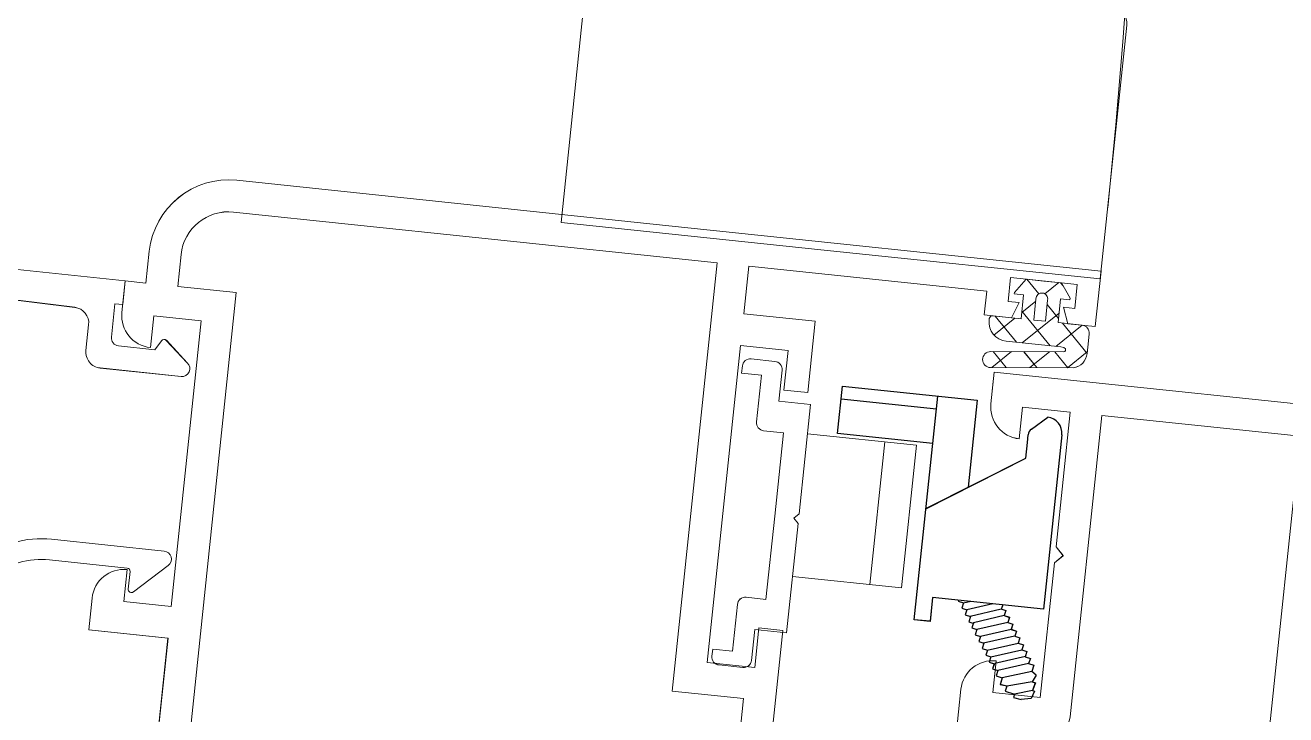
# Model space of a CAD drawing. Header units: millimetres. Extents: x 26282 to 30760, y 1404 to 4574.
# Drawn here: x 29717.7 to 29725.61, y 3453.95 to 3458.27 of the extents above; entities that cross this region are included whole.
import ezdxf

# ---------------------------------------------------------------- set-up
doc = ezdxf.new("R2010")
doc.units = ezdxf.units.MM
doc.header["$LTSCALE"] = 0.25
doc.layers.add('AB-DUV', color=4, linetype='Continuous', lineweight=50)
doc.layers.add('DOĞRAMA', color=30, linetype='Continuous', lineweight=20)
doc.layers.add('aksesuar_k', color=7, linetype='Continuous')

# ---------------------------------------------------------------- blocks, each defined once
blk = doc.blocks.new('CHD60E27', base_point=(-138.6, 7.85))
at = {"color": 1, "linetype": 'Continuous'}
for p, q in [((-80.6, 56.35), (-78.6, 56.35)), ((-115.729976, 50.516652), (-114.729976, 49.516652)), ((-115.729976, 50.516652), (-114.729976, 49.516652)), ((-78.6, 29.85), (-80.6, 29.85)), ((-137.2, 16.75), (-135.7, 16.75)), ((-135.7, 16.75), (-135.7, 15.25))]:
    blk.add_line(p, q, dxfattribs=at)
at = {"color": 40, "linetype": 'Continuous'}
for points in [[(-138.6, 7.85), (-138.6, 78.35), (-134.7, 78.35), (-134.7, 75.95, -0.414213), (-135.199999, 75.45), (-135.7, 75.45), (-135.7, 76.95), (-137.2, 76.95), (-137.2, 69.45), (-135.7, 69.45), (-135.7, 70.95), (-135.2, 70.95, -0.414213), (-134.699999, 70.45), (-134.7, 66.05), (-135.7, 66.05), (-135.7, 68.05), (-137.2, 68.05), (-137.2, 58.05), (-135.7, 58.05), (-135.7, 60.05), (-134.7, 60.05), (-134.7, 56.65), (-136.6, 56.65), (-136.6, 51.35), (-134.4, 51.35), (-132.2, 51.35), (-132.2, 52.95), (-130.2, 52.95), (-130.2, 51.95), (-128.790992, 51.95, 0.176327), (-128.630295, 52.008489), (-127.7, 52.789099), (-127, 52.789099, -0.43976), (-126.701142, 52.462953), (-126.911671, 50.056591, -0.176327), (-126.983943, 49.901604), (-127.323223, 49.562323, -0.577351), (-127.741481, 49.674394), (-127.772347, 49.789587, 0.267949), (-127.949124, 49.966363), (-129.9, 50.489099), (-130.1, 50.489099, 0.842899), (-130.2, 49.906257), (-130.2, 45.839099, 0.414213), (-129.949998, 45.589099), (-129.628806, 45.589099, 0.137838), (-129.498553, 45.625711), (-127.980252, 46.552487, -0.585341), (-127.6, 46.339099), (-127.6, 45.002615, -0.261351), (-128.07899, 44.149065), (-129.797634, 43.1), (-128.07899, 42.050935, -0.261351), (-127.6, 41.197385), (-127.6, 39.8609, -0.585341), (-127.980252, 39.647512), (-129.498554, 40.574288, 0.137838), (-129.628807, 40.6109), (-129.95, 40.6109, 0.414213), (-130.199999, 40.360899), (-130.2, 36.293743, 0.842899), (-130.1, 35.710901), (-129.9, 35.7109), (-127.949123, 36.233636, 0.267949), (-127.772347, 36.410413), (-127.741481, 36.525605, -0.577351), (-127.323223, 36.637676), (-126.983943, 36.298396, -0.176327), (-126.911671, 36.143409), (-126.701141, 33.737047, -0.43976), (-127, 33.4109), (-127.7, 33.4109), (-128.630295, 34.191511, 0.176327), (-128.790992, 34.25), (-130.2, 34.25), (-130.2, 33.25), (-132.2, 33.25), (-132.2, 34.85), (-136.6, 34.85), (-136.6, 29.55), (-134.7, 29.55), (-134.7, 26.15), (-135.7, 26.15), (-135.7, 28.15), (-137.2, 28.15), (-137.2, 18.15), (-135.7, 18.15), (-135.7, 20.15), (-134.7, 20.15), (-134.7, 15.75, -0.414213), (-135.199999, 15.25), (-135.7, 15.25), (-135.7, 16.75), (-137.2, 16.75), (-137.2, 9.25), (-135.7, 9.25), (-135.7, 10.75), (-135.2, 10.75, -0.414213), (-134.699999, 10.25), (-134.7, 7.85), (-138.6, 7.85)], [(-78.6, 56.35), (-78.6, 29.85), (-79.6, 29.85), (-80.6, 29.85, -0.414213), (-82.599999, 31.85), (-80.6, 31.85), (-80.6, 34.85), (-89.1, 34.85), (-89.6, 35.35), (-90.1, 34.85), (-98.6, 34.85), (-98.6, 31.85), (-96.6, 31.85, -0.414213), (-98.599999, 29.85), (-105.740408, 29.85, -0.356298), (-107.699999, 31.450001), (-105.7, 31.45), (-105.7, 34.85), (-109, 34.85), (-109.5, 35.35), (-110, 34.85), (-113.2, 34.85), (-113.2, 31.45), (-111.2, 31.45, -0.356298), (-113.159592, 29.85), (-115.2, 29.85), (-115.2, 34.25), (-116.609007, 34.25, 0.176327), (-116.769704, 34.191511), (-117.7, 33.4109), (-118.4, 33.4109, -0.43976), (-118.698859, 33.737047), (-118.488329, 36.143409, -0.176327), (-118.416057, 36.298397), (-118.076776, 36.637677, -0.577351), (-117.658519, 36.525604), (-117.627652, 36.410413, 0.267949), (-117.450876, 36.233636), (-115.5, 35.7109), (-115.3, 35.7109, 0.842899), (-115.2, 36.293744), (-115.2, 40.3609, 0.414213), (-115.45, 40.6109), (-115.771193, 40.6109, 0.137838), (-115.901446, 40.574288), (-117.419747, 39.647512, -0.585341), (-117.799999, 39.8609), (-117.8, 41.197384, -0.261351), (-117.32101, 42.050935), (-115.602366, 43.1), (-117.321009, 44.149064, -0.261351), (-117.8, 45.002615), (-117.8, 46.339099, -0.585341), (-117.419747, 46.552488), (-115.901445, 45.625712, 0.137838), (-115.771193, 45.5891), (-115.45, 45.589099, 0.414213), (-115.199999, 45.8391), (-115.2, 49.906257, 0.842899), (-115.3, 50.489099), (-115.5, 50.489099), (-117.450876, 49.966364, 0.267949), (-117.627653, 49.789587), (-117.658518, 49.674395, -0.577351), (-118.076776, 49.562322), (-118.416057, 49.901603, -0.176327), (-118.488329, 50.056591), (-118.698858, 52.462953, -0.43976), (-118.4, 52.789099), (-117.7, 52.789099), (-116.769704, 52.008489, 0.176327), (-116.609007, 51.95), (-115.2, 51.95), (-115.2, 56.35), (-113.159591, 56.35, -0.356297), (-111.199999, 54.75), (-113.2, 54.75), (-113.2, 51.35), (-110, 51.35), (-109.5, 50.85), (-109, 51.35), (-105.7, 51.35), (-105.7, 54.75), (-107.7, 54.75, -0.356297), (-105.740408, 56.35), (-98.6, 56.35, -0.414213), (-96.599999, 54.350001), (-98.6, 54.35), (-98.6, 51.35), (-90.1, 51.35), (-89.6, 50.85), (-89.1, 51.35), (-80.6, 51.35), (-80.6, 54.35), (-82.6, 54.35, -0.414213), (-80.6, 56.35), (-78.6, 56.35)], [(-80.6, 43.1), (-80.6, 49.35), (-99.6, 49.35, -0.414213), (-100.6, 50.35), (-100.6, 54.35), (-103.7, 54.35), (-103.7, 50.35, -0.414213), (-104.699999, 49.350001), (-113.2, 49.35), (-113.2, 36.85), (-104.7, 36.85, -0.414213), (-103.699999, 35.850001), (-103.7, 31.85), (-100.6, 31.85), (-100.6, 35.85, -0.414213), (-99.6, 36.85), (-80.6, 36.85), (-80.6, 43.1)]]:
    blk.add_lwpolyline(points, format="xyb", close=True, dxfattribs=at)
at = {"color": 4, "linetype": 'Continuous'}
for points in [[(-130.210348, 45.762166), (-128.497348, 46.762166), (-122.710348, 46.762166), (-116.923348, 46.762166), (-115.210348, 45.762166), (-115.210348, 50.362166), (-116.910348, 49.362166), (-122.710348, 49.362166), (-128.510348, 49.362166), (-130.210348, 50.362166), (-130.210348, 45.762166)], [(-128.497348, 39.437833), (-130.210348, 40.437833), (-130.210348, 35.837833), (-128.510348, 36.837833), (-122.710348, 36.837833), (-116.910348, 36.837833), (-115.210348, 35.837833), (-115.210348, 40.437833), (-116.923348, 39.437833), (-122.710348, 39.437833), (-128.497348, 39.437833)]]:
    blk.add_lwpolyline(points, close=True, dxfattribs=at)
at = {"color": 40, "linetype": 'Continuous'}
blk.add_lwpolyline([(-134.4, 49.35), (-136.6, 49.35), (-136.6, 36.85), (-132.2, 36.85), (-132.2, 49.35), (-134.4, 49.35)], close=True, dxfattribs=at)
blk = doc.blocks.new('CHD60E28', base_point=(0, -82.8))
at = {"color": 1, "linetype": 'Continuous'}
blk.add_line((58, -22), (60, -22), dxfattribs=at)
at = {"color": 40, "linetype": 'Continuous'}
blk.add_lwpolyline([(27.74, -27), (38, -27), (38, -22), (40, -22, -0.414213), (42, -23.999999), (40, -24), (40, -27), (58, -27), (58, -24), (56, -24, -0.414213), (58, -21.999999), (60, -22), (60, -23.30168), (62, -23.30168, -0.414213), (67, -28.30168), (67, -28.30168), (67, -55.55084), (67, -82.8), (63.5, -82.8), (63.5, -81.073884), (64.5, -80.7), (64.5, -81.4), (66, -81.4), (66, -77.2), (64.5, -77.2), (64.5, -77.9), (63.5, -77.526115), (63.5, -75.8), (65, -75.8), (65, -60.8), (62, -60.8), (62, -65.3), (57.5, -65.3), (57.5, -63.8), (60, -63.8), (60, -60.8), (40, -60.8), (40, -63.8), (42.5, -63.8), (42.5, -65.3), (31.308076, -65.3)], format="xyb", dxfattribs=at)
blk.add_lwpolyline([(65, -43.55084), (65, -28.301681, 0.414213), (62, -25.301681), (60, -25.30168), (60, -29), (25.4, -29), (25.4, -58.8), (29.864701, -58.8), (32.462777, -63.3), (38, -63.3), (38, -58.8), (65, -58.8), (65, -43.55084)], format="xyb", close=True, dxfattribs=at)
blk = doc.blocks.new('CHD40D06', base_point=(-3.244644, -4.348007))
at = {"color": 1, "linetype": 'Continuous'}
for p, q in [((-1.5, 0.137274), (0, 1.637274)), ((-1.19341, 1.582777), (0, 0.389367)), ((-3.233957, 1.502004), (-2.114244, 0.38229)), ((-3.143286, 0.615308), (-2.231326, 1.527269)), ((-1.5, -1.984046), (0.484046, 0)), ((0.389367, 0), (1.189367, -0.8)), ((-2.94649, -1.309216), (-2.03453, -0.397255)), ((-1.5, -0.231953), (0.605442, -2.337395)), ((1.664749, -0.940617), (2.5, -0.105366)), ((-2.992329, -0.860945), (-1.872616, -1.980658)), ((0.267971, -2.337395), (1.067971, -1.537395)), ((1.710462, -1.321095), (2.5, -2.110633)), ((-2.749694, -3.23374), (-1.837734, -2.32178)), ((-1.5, -2.353274), (-0.000027, -3.853246)), ((2.317869, -2.408817), (2.5, -2.226687)), ((-1.74264, -4.348007), (0, -2.605366)), ((-2.750701, -3.223894), (-1.626587, -4.348007))]:
    blk.add_line(p, q, dxfattribs=at)
for points in [[(2.5, -0.0586), (2.5, -1.168698), (2.5, -2.278795), (1.60183, -2.919995), (1.5, -2.919995), (1.5, -2.337395), (0, -2.337395), (0, -3.848007, -0.414213), (-0.499999, -4.348007), (-0.943759, -4.348007), (-1.741907, -4.348007, -0.346314), (-2.714035, -3.582455), (-3.24205, 1.581145, -0.414213), (-2.795506, 2.129414, -0.414213), (-2.247237, 1.68287), (-1.7854, -2.833564), (-1.760746, -2.951964), (-1.679623, -2.98778), (-1.584181, -2.97584), (-1.510215, -2.854067), (-1.5, -2.668709), (-1.5, 0.781642, -0.414213), (-0.3, 1.981642), (-0.2, 1.981642, -0.414209), (0, 1.781645), (0, 0), (1.5, 0), (1.5, 0.5826), (1.60183, 0.5826), (2.5, -0.0586)], [(1.743245, -1.168703, 0.444305), (1.335038, -0.8), (0, -0.8), (0, -1.537395), (1.335028, -1.537395, 0.444305), (1.743245, -1.168703)]]:
    blk.add_lwpolyline(points, format="xyb", close=True, dxfattribs=at)
blk = doc.blocks.new('CHD10-3111', base_point=(3855.389827, -8975.811796))
at = {"color": 40, "linetype": 'Continuous'}
blk.add_lwpolyline([(3855.389827, -8949.111796), (3879.389827, -8949.111796), (3879.389827, -8971.111796), (3877.889827, -8971.111796), (3877.889827, -8970.611796), (3875.789827, -8970.611796, 0.414276), (3875.289827, -8971.111902), (3875.289827, -8973.411796), (3875.891113, -8973.764938, -0.44986), (3875.948899, -8974.058621), (3874.687602, -8975.51474, -0.717959), (3873.789827, -8975.211796), (3873.789827, -8970.111796, -0.414242), (3874.789923, -8969.111796), (3876.40713, -8969.111796, 0.409111), (3877.406977, -8968.129248), (3877.703866, -8951.120522, 0.419335), (3877.203942, -8950.611796), (3858.289827, -8950.611796, 0.414214), (3857.789827, -8951.111796), (3857.789827, -8954.510299, 0.096347), (3857.826278, -8954.697709), (3862.331086, -8965.847499, -0.096289), (3862.789827, -8968.20752), (3862.789827, -8975.311796, -0.679855), (3861.925103, -8975.653814), (3860.044019, -8973.648631, -0.65679), (3860.189935, -8973.311796), (3861.289827, -8973.311796, 0.414214), (3861.489827, -8973.111796), (3861.489827, -8968.20752, 0.096295), (3861.125704, -8966.334383), (3856.526235, -8954.950297, -0.096289), (3856.489827, -8954.762994), (3856.489827, -8952.011796), (3855.389827, -8952.011796), (3855.389827, -8949.111796)], format="xyb", close=True, dxfattribs=at)
blk = doc.blocks.new('ISP-ROTO')
for p, q in [((-7.112, 68), (0, 68)), ((7.112, 68), (0, 68)), ((-8.105, 67.118), (-13, 26)), ((8.105, 67.118), (13, 26)), ((-13, 26), (0, 26)), ((13, 26), (0, 26)), ((-16, 24), (0, 24)), ((16, 24), (0, 24)), ((-17, 23), (-17, 17)), ((17, 23), (17, 17)), ((-16, 17), (0, 17)), ((16, 17), (0, 17)), ((-17, 16), (-17, 0)), ((17, 16), (17, 0)), ((-17, 0), (0, 0)), ((17, 0), (0, 0))]:
    blk.add_line(p, q)
for points in [[(0, 25.701), (-12.32, 25.701, 1), (-12.32, 24.241), (0, 24.241)], [(0, 25.701), (12.32, 25.701, -1), (12.32, 24.241), (0, 24.241)]]:
    blk.add_lwpolyline(points, format="xyb")
for centre, start, end in [((-7.112, 67), 90, 173.21103), ((7.112, 67), 6.78897, 90), ((-16, 23), 90, 180), ((16, 23), 0, 90), ((-16, 16), 90, 180), ((16, 16), 0, 90)]:
    blk.add_arc(centre, 1, start, end)
blk = doc.blocks.new('karş')
at = {"layer": 'aksesuar_k'}
for p, q in [((-11.742, 16.152), (-3.242, 16.152)), ((-11.742, 13.152), (-11.742, 16.152)), ((-5.742, 2.052), (-5.742, 16.152)), ((-3.242, 16.152), (-3.242, 10.662)), ((-11.742, 15.352), (-5.742, 15.352)), ((0.322, 14.701), (1.258, 15.552)), ((0.158, 13.852), (0.158, 14.331)), ((2.258, 14.552), (2.258, 3.552)), ((0.158, 12.852), (0.158, 13.852)), ((-5.742, 13.152), (-11.742, 13.152)), ((-5.742, 9.052), (0.158, 12.852)), ((-4.742, 3.552), (-4.742, 2.052)), ((2.258, 3.552), (-4.742, 3.552)), ((-3.104, 3.552), (-3.117, 3.489)), ((-3.104, 3.552), (-3.117, 3.489)), ((-3.117, 3.489), (-2.785, 3.418)), ((-3.117, 3.489), (-2.785, 3.418)), ((-2.785, 3.418), (-2.856, 3.085)), ((-2.785, 3.418), (-2.856, 3.085)), ((-2.32, 3.552), (-2.772, 3.398)), ((-0.939, 3.552), (-2.522, 3.012)), ((-0.393, 3.267), (-2.271, 2.626)), ((-0.414, 3.299), (-0.081, 3.227)), ((-0.414, 3.299), (-0.081, 3.227)), ((-0.312, 3.584), (-0.383, 3.252)), ((-0.319, 3.552), (-0.383, 3.252)), ((-0.081, 3.227), (-0.152, 2.895)), ((-0.081, 3.227), (-0.152, 2.895)), ((-2.856, 3.085), (-2.523, 3.014)), ((-2.856, 3.085), (-2.523, 3.014)), ((-2.523, 3.014), (-2.593, 2.68)), ((-2.523, 3.014), (-2.593, 2.68)), ((-2.593, 2.68), (-2.26, 2.609)), ((-2.593, 2.68), (-2.26, 2.609)), ((-2.26, 2.609), (-2.331, 2.276)), ((-2.26, 2.609), (-2.331, 2.276)), ((-0.151, 2.893), (-2.029, 2.251)), ((0.11, 2.491), (-1.768, 1.85)), ((-0.152, 2.895), (0.182, 2.822)), ((-0.152, 2.895), (0.182, 2.822)), ((0.182, 2.822), (0.111, 2.489)), ((0.182, 2.822), (0.111, 2.489)), ((0.111, 2.489), (0.443, 2.418)), ((0.111, 2.489), (0.443, 2.418)), ((0.443, 2.418), (0.372, 2.085)), ((0.443, 2.418), (0.372, 2.085)), ((-4.742, 2.052), (-5.742, 2.052)), ((-2.331, 2.276), (-1.999, 2.205)), ((-2.331, 2.276), (-1.999, 2.205)), ((-2.029, 2.252), (-2.1, 1.919)), ((-2.029, 2.252), (-2.1, 1.919)), ((-2.1, 1.919), (-1.767, 1.848)), ((-2.1, 1.919), (-1.767, 1.848)), ((-1.767, 1.848), (-1.837, 1.514)), ((-1.767, 1.848), (-1.837, 1.514)), ((0.377, 2.078), (-1.5, 1.436)), ((0.614, 1.681), (-1.264, 1.04)), ((0.372, 2.085), (0.706, 2.013)), ((0.372, 2.085), (0.706, 2.013)), ((0.706, 2.013), (0.635, 1.68)), ((0.706, 2.013), (0.635, 1.68)), ((0.635, 1.68), (0.968, 1.609)), ((0.635, 1.68), (0.968, 1.609)), ((0.968, 1.609), (0.897, 1.276)), ((0.968, 1.609), (0.897, 1.276)), ((-1.837, 1.514), (-1.505, 1.442)), ((-1.837, 1.514), (-1.505, 1.442)), ((-1.505, 1.442), (-1.576, 1.11)), ((-1.505, 1.442), (-1.576, 1.11)), ((-1.576, 1.11), (-1.243, 1.039)), ((-1.576, 1.11), (-1.243, 1.039)), ((-1.243, 1.039), (-1.313, 0.704)), ((-1.243, 1.039), (-1.313, 0.704)), ((0.891, 1.255), (-0.987, 0.613)), ((1.164, 0.865), (-0.714, 0.223)), ((0.897, 1.276), (1.231, 1.203)), ((0.897, 1.276), (1.231, 1.203)), ((1.231, 1.203), (1.16, 0.871)), ((1.231, 1.203), (1.16, 0.871)), ((1.16, 0.871), (1.492, 0.8)), ((1.16, 0.871), (1.492, 0.8)), ((1.492, 0.8), (1.421, 0.467)), ((1.492, 0.8), (1.421, 0.467)), ((-1.313, 0.704), (-0.98, 0.633)), ((-1.313, 0.704), (-0.98, 0.633)), ((-0.98, 0.633), (-1.051, 0.3)), ((-0.98, 0.633), (-1.051, 0.3)), ((-1.051, 0.3), (-0.718, 0.229)), ((-1.051, 0.3), (-0.718, 0.229)), ((-0.718, 0.229), (-0.788, -0.105)), ((-0.718, 0.229), (-0.788, -0.105)), ((1.445, 0.494), (-0.433, -0.148)), ((1.684, 0.061), (-0.194, -0.58)), ((1.421, 0.467), (1.755, 0.394)), ((1.421, 0.467), (1.755, 0.394)), ((1.755, 0.394), (1.684, 0.061)), ((1.755, 0.394), (1.684, 0.061)), ((1.684, 0.061), (2.017, -0.01)), ((1.684, 0.061), (2.017, -0.01)), ((-0.788, -0.105), (-0.456, -0.176)), ((-0.788, -0.105), (-0.456, -0.176)), ((-0.456, -0.176), (-0.527, -0.509)), ((-0.527, -0.509), (-0.194, -0.58)), ((-0.527, -0.509), (-0.194, -0.58)), ((-0.194, -0.58), (-0.264, -0.914)), ((-0.194, -0.58), (-0.264, -0.914)), ((1.928, -0.41), (0.133, -0.999)), ((2.228, -0.601), (1.928, -0.41)), ((2.017, -0.01), (1.931, -0.412)), ((2.017, -0.01), (1.946, -0.342)), ((2.228, -0.601), (2.026, -1.049)), ((-0.264, -0.914), (0.133, -0.999)), ((0.133, -0.999), (0.039, -1.439)), ((0.47, -1.483), (0.039, -1.439)), ((0.47, -1.483), (0.398, -1.816)), ((2.026, -1.049), (0.47, -1.483)), ((2.026, -1.049), (2.226, -1.092)), ((2.226, -1.092), (2.097, -1.582)), ((0.398, -1.816), (0.997, -1.944)), ((0.997, -1.944), (0.955, -2.144)), ((0.955, -2.144), (1.455, -2.226)), ((2.097, -1.582), (0.997, -1.944)), ((2.079, -2.104), (1.453, -2.234)), ((2.219, -1.612), (2.079, -2.104)), ((2.097, -1.582), (2.219, -1.612))]:
    blk.add_line(p, q, dxfattribs=at)
for centre, radius, start, end in [((1.258, 14.552), 1, 0, 90), ((0.658, 14.331), 0.5, 132.27369, 180)]:
    blk.add_arc(centre, radius, start, end, dxfattribs=at)
blk = doc.blocks.new('A$C3DEF5641')
at = {"layer": 'DOĞRAMA', "color": 163}
for p, q in [((440.712, 106.857), (433.832, 106.857)), ((438.712, 106.857), (438.712, 97.857)), ((440.712, 97.857), (440.712, 106.857)), ((433.832, 97.857), (440.712, 97.857))]:
    blk.add_line(p, q, dxfattribs=at)
at = {"layer": 'DOĞRAMA', "color": 163, "lineweight": 0}
blk.add_lwpolyline([(431.082, 106.754), (432.332, 106.754), (432.332, 101.504), (432.332, 96.254), (431.082, 96.254, 0.414214), (430.582, 95.754), (430.582, 92.804), (429.332, 92.804), (429.332, 92.354, 0.414214), (429.832, 91.854), (431.332, 91.854, 0.414214), (431.832, 92.354), (431.832, 94.304), (433.832, 94.304), (433.832, 101.204), (433.532, 101.504), (433.832, 101.804), (433.832, 108.704), (431.832, 108.704), (431.832, 110.654, 0.414214), (431.332, 111.154), (429.832, 111.154, 0.414214), (429.332, 110.654), (429.332, 110.204), (430.582, 110.204), (430.582, 107.254, 0.414214)], format="xyb", close=True, dxfattribs=at)
at = {"layer": 'DOĞRAMA', "color": 163}
blk.add_arc((46.495, 122.913), 404.588, 0, 90, dxfattribs=at)
for name, p in [('ISP-ROTO', (434.083, 118.424)), ('karş', (447.454, 93.905))]:
    blk.add_blockref(name, p, dxfattribs=at)
at = {"layer": 'DOĞRAMA', "color": 163, "rotation": 90}
for name, p in [('CHD60E28', (451.083, 51.924)), ('CHD40D06', (450.754, 112.181)), ('CHD10-3111', (394.983, 87.924))]:
    blk.add_blockref(name, p, dxfattribs=at)
at = {"layer": 'DOĞRAMA', "color": 163, "xscale": -1, "rotation": 270}
blk.add_blockref('CHD60E27', (423.083, 51.924), dxfattribs=at)
blk = doc.blocks.new('A$C187D15ED')
at = {"layer": 'DOĞRAMA', "color": 163, "xscale": 0.1, "yscale": 0.1, "zscale": 0.1, "rotation": 354.0084398994581}
blk.add_blockref('A$C3DEF5641', (10107.9214, 3244.5853, 0), dxfattribs=at)
blk.add_blockref('A$C3DEF5641', (10107.9214, 3244.5853, 0), dxfattribs=at)

msp = doc.modelspace()

# ---------------------------------------------------------------- block references
at = {"layer": 'AB-DUV', "ltscale": 100}
msp.add_blockref('A$C187D15ED', (19570.4239, 205.0275, 5.1264), dxfattribs=at)

# ---------------------------------------------------------------- next in the draw order: linework, layer by layer
at = {"layer": 'aksesuar_k'}
for p, q in [((29722.7959, 3455.7121, 5.1264), (29722.8273, 3456.0104, 5.1264)), ((29722.7959, 3455.7121, 5.1264), (29722.8273, 3456.0104, 5.1264)), ((29722.8273, 3456.0104, 5.1264), (29723.6726, 3455.9217, 5.1264)), ((29722.8273, 3456.0104, 5.1264), (29723.6726, 3455.9217, 5.1264)), ((29722.8189, 3455.9309, 5.1264), (29723.4156, 3455.8682, 5.1264)), ((29722.8189, 3455.9309, 5.1264), (29723.4156, 3455.8682, 5.1264)), ((29723.2768, 3454.5455, 5.1264), (29723.424, 3455.9478, 5.1264)), ((29723.2768, 3454.5455, 5.1264), (29723.424, 3455.9478, 5.1264)), ((29723.6726, 3455.9217, 5.1264), (29723.6153, 3455.3757, 5.1264)), ((29723.6726, 3455.9217, 5.1264), (29723.6153, 3455.3757, 5.1264)), ((29724.0119, 3455.7402, 5.1264), (29724.1139, 3455.8151, 5.1264)), ((29724.0119, 3455.7402, 5.1264), (29724.1139, 3455.8151, 5.1264)), ((29723.3927, 3455.6495, 5.1264), (29722.7959, 3455.7121, 5.1264)), ((29723.3927, 3455.6495, 5.1264), (29722.7959, 3455.7121, 5.1264)), ((29723.9867, 3455.6575, 5.1264), (29723.9917, 3455.7051, 5.1264)), ((29723.9867, 3455.6575, 5.1264), (29723.9917, 3455.7051, 5.1264)), ((29724.2029, 3455.7052, 5.1264), (29724.0881, 3454.6112, 5.1264)), ((29724.2029, 3455.7052, 5.1264), (29724.0881, 3454.6112, 5.1264)), ((29723.9763, 3455.558, 5.1264), (29723.9867, 3455.6575, 5.1264)), ((29723.9763, 3455.558, 5.1264), (29723.9867, 3455.6575, 5.1264)), ((29723.3499, 3455.2417, 5.1264), (29723.9763, 3455.558, 5.1264)), ((29723.3499, 3455.2417, 5.1264), (29723.9763, 3455.558, 5.1264)), ((29723.3919, 3454.6843, 5.1264), (29723.3763, 3454.5351, 5.1264)), ((29723.3919, 3454.6843, 5.1264), (29723.3763, 3454.5351, 5.1264)), ((29724.0881, 3454.6112, 5.1264), (29723.3919, 3454.6843, 5.1264)), ((29724.0881, 3454.6112, 5.1264), (29723.3919, 3454.6843, 5.1264)), ((29723.5548, 3454.6672, 5.1264), (29723.5528, 3454.661, 5.1264)), ((29723.5548, 3454.6672, 5.1264), (29723.5528, 3454.661, 5.1264)), ((29723.5548, 3454.6672, 5.1264), (29723.5528, 3454.661, 5.1264)), ((29723.5548, 3454.6672, 5.1264), (29723.5528, 3454.661, 5.1264)), ((29723.5528, 3454.661, 5.1264), (29723.5852, 3454.6505, 5.1264)), ((29723.5528, 3454.661, 5.1264), (29723.5852, 3454.6505, 5.1264)), ((29723.5528, 3454.661, 5.1264), (29723.5852, 3454.6505, 5.1264)), ((29723.5528, 3454.661, 5.1264), (29723.5852, 3454.6505, 5.1264)), ((29723.5852, 3454.6505, 5.1264), (29723.5746, 3454.6181, 5.1264)), ((29723.5852, 3454.6505, 5.1264), (29723.5746, 3454.6181, 5.1264)), ((29723.5852, 3454.6505, 5.1264), (29723.5746, 3454.6181, 5.1264)), ((29723.5852, 3454.6505, 5.1264), (29723.5746, 3454.6181, 5.1264)), ((29723.6328, 3454.659, 5.1264), (29723.5863, 3454.6484, 5.1264)), ((29723.6328, 3454.659, 5.1264), (29723.5863, 3454.6484, 5.1264)), ((29723.7701, 3454.6446, 5.1264), (29723.6071, 3454.6073, 5.1264)), ((29723.7701, 3454.6446, 5.1264), (29723.6071, 3454.6073, 5.1264)), ((29723.8328, 3454.6412, 5.1264), (29723.8223, 3454.6089, 5.1264)), ((29723.8328, 3454.6412, 5.1264), (29723.8223, 3454.6089, 5.1264)), ((29723.5746, 3454.6181, 5.1264), (29723.607, 3454.6076, 5.1264)), ((29723.5746, 3454.6181, 5.1264), (29723.607, 3454.6076, 5.1264)), ((29723.5746, 3454.6181, 5.1264), (29723.607, 3454.6076, 5.1264)), ((29723.5746, 3454.6181, 5.1264), (29723.607, 3454.6076, 5.1264)), ((29723.607, 3454.6076, 5.1264), (29723.5965, 3454.575, 5.1264)), ((29723.607, 3454.6076, 5.1264), (29723.5965, 3454.575, 5.1264)), ((29723.607, 3454.6076, 5.1264), (29723.5965, 3454.575, 5.1264)), ((29723.607, 3454.6076, 5.1264), (29723.5965, 3454.575, 5.1264)), ((29723.5965, 3454.575, 5.1264), (29723.6289, 3454.5645, 5.1264)), ((29723.5965, 3454.575, 5.1264), (29723.6289, 3454.5645, 5.1264)), ((29723.5965, 3454.575, 5.1264), (29723.6289, 3454.5645, 5.1264)), ((29723.5965, 3454.575, 5.1264), (29723.6289, 3454.5645, 5.1264)), ((29723.6289, 3454.5645, 5.1264), (29723.6184, 3454.5322, 5.1264)), ((29723.6289, 3454.5645, 5.1264), (29723.6184, 3454.5322, 5.1264)), ((29723.6289, 3454.5645, 5.1264), (29723.6184, 3454.5322, 5.1264)), ((29723.6289, 3454.5645, 5.1264), (29723.6184, 3454.5322, 5.1264)), ((29723.8214, 3454.6105, 5.1264), (29723.628, 3454.5663, 5.1264)), ((29723.8214, 3454.6105, 5.1264), (29723.628, 3454.5663, 5.1264)), ((29723.8417, 3454.5707, 5.1264), (29723.6482, 3454.5266, 5.1264)), ((29723.8417, 3454.5707, 5.1264), (29723.6482, 3454.5266, 5.1264)), ((29723.8197, 3454.6138, 5.1264), (29723.8521, 3454.6033, 5.1264)), ((29723.8197, 3454.6138, 5.1264), (29723.8521, 3454.6033, 5.1264)), ((29723.8197, 3454.6138, 5.1264), (29723.8521, 3454.6033, 5.1264)), ((29723.8197, 3454.6138, 5.1264), (29723.8521, 3454.6033, 5.1264)), ((29723.8318, 3454.6381, 5.1264), (29723.8223, 3454.6089, 5.1264)), ((29723.8318, 3454.6381, 5.1264), (29723.8223, 3454.6089, 5.1264)), ((29723.8521, 3454.6033, 5.1264), (29723.8415, 3454.571, 5.1264)), ((29723.8521, 3454.6033, 5.1264), (29723.8415, 3454.571, 5.1264)), ((29723.8521, 3454.6033, 5.1264), (29723.8415, 3454.571, 5.1264)), ((29723.8521, 3454.6033, 5.1264), (29723.8415, 3454.571, 5.1264)), ((29723.8415, 3454.571, 5.1264), (29723.874, 3454.5602, 5.1264)), ((29723.8415, 3454.571, 5.1264), (29723.874, 3454.5602, 5.1264)), ((29723.8415, 3454.571, 5.1264), (29723.874, 3454.5602, 5.1264)), ((29723.8415, 3454.571, 5.1264), (29723.874, 3454.5602, 5.1264)), ((29723.874, 3454.5602, 5.1264), (29723.8634, 3454.5279, 5.1264)), ((29723.874, 3454.5602, 5.1264), (29723.8634, 3454.5279, 5.1264)), ((29723.874, 3454.5602, 5.1264), (29723.8634, 3454.5279, 5.1264)), ((29723.874, 3454.5602, 5.1264), (29723.8634, 3454.5279, 5.1264)), ((29723.3763, 3454.5351, 5.1264), (29723.2768, 3454.5455, 5.1264)), ((29723.3763, 3454.5351, 5.1264), (29723.2768, 3454.5455, 5.1264)), ((29723.6184, 3454.5322, 5.1264), (29723.6507, 3454.5216, 5.1264)), ((29723.6184, 3454.5322, 5.1264), (29723.6507, 3454.5216, 5.1264)), ((29723.6184, 3454.5322, 5.1264), (29723.6507, 3454.5216, 5.1264)), ((29723.6184, 3454.5322, 5.1264), (29723.6507, 3454.5216, 5.1264)), ((29723.6482, 3454.5266, 5.1264), (29723.6376, 3454.4943, 5.1264)), ((29723.6482, 3454.5266, 5.1264), (29723.6376, 3454.4943, 5.1264)), ((29723.6482, 3454.5266, 5.1264), (29723.6376, 3454.4943, 5.1264)), ((29723.6482, 3454.5266, 5.1264), (29723.6376, 3454.4943, 5.1264)), ((29723.6376, 3454.4943, 5.1264), (29723.67, 3454.4837, 5.1264)), ((29723.6376, 3454.4943, 5.1264), (29723.67, 3454.4837, 5.1264)), ((29723.6376, 3454.4943, 5.1264), (29723.67, 3454.4837, 5.1264)), ((29723.6376, 3454.4943, 5.1264), (29723.67, 3454.4837, 5.1264)), ((29723.67, 3454.4837, 5.1264), (29723.6595, 3454.4512, 5.1264)), ((29723.67, 3454.4837, 5.1264), (29723.6595, 3454.4512, 5.1264)), ((29723.67, 3454.4837, 5.1264), (29723.6595, 3454.4512, 5.1264)), ((29723.67, 3454.4837, 5.1264), (29723.6595, 3454.4512, 5.1264)), ((29723.8634, 3454.5281, 5.1264), (29723.6699, 3454.4839, 5.1264)), ((29723.8634, 3454.5281, 5.1264), (29723.6699, 3454.4839, 5.1264)), ((29723.8857, 3454.4842, 5.1264), (29723.6922, 3454.44, 5.1264)), ((29723.8857, 3454.4842, 5.1264), (29723.6922, 3454.44, 5.1264)), ((29723.8634, 3454.5279, 5.1264), (29723.8958, 3454.5174, 5.1264)), ((29723.8634, 3454.5279, 5.1264), (29723.8958, 3454.5174, 5.1264)), ((29723.8634, 3454.5279, 5.1264), (29723.8958, 3454.5174, 5.1264)), ((29723.8634, 3454.5279, 5.1264), (29723.8958, 3454.5174, 5.1264)), ((29723.8958, 3454.5174, 5.1264), (29723.8853, 3454.485, 5.1264)), ((29723.8958, 3454.5174, 5.1264), (29723.8853, 3454.485, 5.1264)), ((29723.8958, 3454.5174, 5.1264), (29723.8853, 3454.485, 5.1264)), ((29723.8958, 3454.5174, 5.1264), (29723.8853, 3454.485, 5.1264)), ((29723.8853, 3454.485, 5.1264), (29723.9177, 3454.4743, 5.1264)), ((29723.8853, 3454.485, 5.1264), (29723.9177, 3454.4743, 5.1264)), ((29723.8853, 3454.485, 5.1264), (29723.9177, 3454.4743, 5.1264)), ((29723.8853, 3454.485, 5.1264), (29723.9177, 3454.4743, 5.1264)), ((29723.6595, 3454.4512, 5.1264), (29723.6919, 3454.4406, 5.1264)), ((29723.6595, 3454.4512, 5.1264), (29723.6919, 3454.4406, 5.1264)), ((29723.6595, 3454.4512, 5.1264), (29723.6919, 3454.4406, 5.1264)), ((29723.6595, 3454.4512, 5.1264), (29723.6919, 3454.4406, 5.1264)), ((29723.6919, 3454.4406, 5.1264), (29723.6813, 3454.4083, 5.1264)), ((29723.6919, 3454.4406, 5.1264), (29723.6813, 3454.4083, 5.1264)), ((29723.6919, 3454.4406, 5.1264), (29723.6813, 3454.4083, 5.1264)), ((29723.6919, 3454.4406, 5.1264), (29723.6813, 3454.4083, 5.1264)), ((29723.6813, 3454.4083, 5.1264), (29723.7137, 3454.3978, 5.1264)), ((29723.6813, 3454.4083, 5.1264), (29723.7137, 3454.3978, 5.1264)), ((29723.6813, 3454.4083, 5.1264), (29723.7137, 3454.3978, 5.1264)), ((29723.6813, 3454.4083, 5.1264), (29723.7137, 3454.3978, 5.1264)), ((29723.9051, 3454.4423, 5.1264), (29723.7116, 3454.3981, 5.1264)), ((29723.9051, 3454.4423, 5.1264), (29723.7116, 3454.3981, 5.1264)), ((29723.9177, 3454.4743, 5.1264), (29723.9072, 3454.4419, 5.1264)), ((29723.9177, 3454.4743, 5.1264), (29723.9072, 3454.4419, 5.1264)), ((29723.9177, 3454.4743, 5.1264), (29723.9072, 3454.4419, 5.1264)), ((29723.9177, 3454.4743, 5.1264), (29723.9072, 3454.4419, 5.1264)), ((29723.9072, 3454.4419, 5.1264), (29723.9395, 3454.4314, 5.1264)), ((29723.9072, 3454.4419, 5.1264), (29723.9395, 3454.4314, 5.1264)), ((29723.9072, 3454.4419, 5.1264), (29723.9395, 3454.4314, 5.1264)), ((29723.9072, 3454.4419, 5.1264), (29723.9395, 3454.4314, 5.1264)), ((29723.9395, 3454.4314, 5.1264), (29723.929, 3454.399, 5.1264)), ((29723.9395, 3454.4314, 5.1264), (29723.929, 3454.399, 5.1264)), ((29723.9395, 3454.4314, 5.1264), (29723.929, 3454.399, 5.1264)), ((29723.9395, 3454.4314, 5.1264), (29723.929, 3454.399, 5.1264)), ((29723.7137, 3454.3978, 5.1264), (29723.7032, 3454.3652, 5.1264)), ((29723.7137, 3454.3978, 5.1264), (29723.7032, 3454.3652, 5.1264)), ((29723.7137, 3454.3978, 5.1264), (29723.7032, 3454.3652, 5.1264)), ((29723.7137, 3454.3978, 5.1264), (29723.7032, 3454.3652, 5.1264)), ((29723.7032, 3454.3652, 5.1264), (29723.7356, 3454.3547, 5.1264)), ((29723.7032, 3454.3652, 5.1264), (29723.7356, 3454.3547, 5.1264)), ((29723.7032, 3454.3652, 5.1264), (29723.7356, 3454.3547, 5.1264)), ((29723.7032, 3454.3652, 5.1264), (29723.7356, 3454.3547, 5.1264)), ((29723.7356, 3454.3547, 5.1264), (29723.7251, 3454.3223, 5.1264)), ((29723.7356, 3454.3547, 5.1264), (29723.7251, 3454.3223, 5.1264)), ((29723.7356, 3454.3547, 5.1264), (29723.7251, 3454.3223, 5.1264)), ((29723.7356, 3454.3547, 5.1264), (29723.7251, 3454.3223, 5.1264)), ((29723.9281, 3454.397, 5.1264), (29723.7347, 3454.3528, 5.1264)), ((29723.9281, 3454.397, 5.1264), (29723.7347, 3454.3528, 5.1264)), ((29723.9512, 3454.3553, 5.1264), (29723.7577, 3454.3112, 5.1264)), ((29723.9512, 3454.3553, 5.1264), (29723.7577, 3454.3112, 5.1264)), ((29723.929, 3454.399, 5.1264), (29723.9614, 3454.3883, 5.1264)), ((29723.929, 3454.399, 5.1264), (29723.9614, 3454.3883, 5.1264)), ((29723.929, 3454.399, 5.1264), (29723.9614, 3454.3883, 5.1264)), ((29723.929, 3454.399, 5.1264), (29723.9614, 3454.3883, 5.1264)), ((29723.9614, 3454.3883, 5.1264), (29723.9509, 3454.356, 5.1264)), ((29723.9614, 3454.3883, 5.1264), (29723.9509, 3454.356, 5.1264)), ((29723.9614, 3454.3883, 5.1264), (29723.9509, 3454.356, 5.1264)), ((29723.9614, 3454.3883, 5.1264), (29723.9509, 3454.356, 5.1264)), ((29723.9509, 3454.356, 5.1264), (29723.9832, 3454.3454, 5.1264)), ((29723.9509, 3454.356, 5.1264), (29723.9832, 3454.3454, 5.1264)), ((29723.9509, 3454.356, 5.1264), (29723.9832, 3454.3454, 5.1264)), ((29723.9509, 3454.356, 5.1264), (29723.9832, 3454.3454, 5.1264)), ((29723.9832, 3454.3454, 5.1264), (29723.9727, 3454.3131, 5.1264)), ((29723.9832, 3454.3454, 5.1264), (29723.9727, 3454.3131, 5.1264)), ((29723.9832, 3454.3454, 5.1264), (29723.9727, 3454.3131, 5.1264)), ((29723.9832, 3454.3454, 5.1264), (29723.9727, 3454.3131, 5.1264)), ((29723.7251, 3454.3223, 5.1264), (29723.7574, 3454.3118, 5.1264)), ((29723.7251, 3454.3223, 5.1264), (29723.7574, 3454.3118, 5.1264)), ((29723.7251, 3454.3223, 5.1264), (29723.7574, 3454.3118, 5.1264)), ((29723.7251, 3454.3223, 5.1264), (29723.7574, 3454.3118, 5.1264)), ((29723.7574, 3454.3118, 5.1264), (29723.747, 3454.2793, 5.1264)), ((29723.7574, 3454.3118, 5.1264), (29723.747, 3454.2793, 5.1264)), ((29723.7574, 3454.3118, 5.1264), (29723.747, 3454.2793, 5.1264)), ((29723.7574, 3454.3118, 5.1264), (29723.747, 3454.2793, 5.1264)), ((29723.747, 3454.2793, 5.1264), (29723.7793, 3454.2687, 5.1264)), ((29723.747, 3454.2793, 5.1264), (29723.7793, 3454.2687, 5.1264)), ((29723.747, 3454.2793, 5.1264), (29723.7793, 3454.2687, 5.1264)), ((29723.747, 3454.2793, 5.1264), (29723.7793, 3454.2687, 5.1264)), ((29723.7793, 3454.2687, 5.1264), (29723.7688, 3454.2364, 5.1264)), ((29723.7793, 3454.2687, 5.1264), (29723.7688, 3454.2364, 5.1264)), ((29723.9754, 3454.3155, 5.1264), (29723.7819, 3454.2713, 5.1264)), ((29723.9754, 3454.3155, 5.1264), (29723.7819, 3454.2713, 5.1264)), ((29723.9946, 3454.27, 5.1264), (29723.8011, 3454.2258, 5.1264)), ((29723.9946, 3454.27, 5.1264), (29723.8011, 3454.2258, 5.1264)), ((29723.9727, 3454.3131, 5.1264), (29724.0051, 3454.3024, 5.1264)), ((29723.9727, 3454.3131, 5.1264), (29724.0051, 3454.3024, 5.1264)), ((29723.9727, 3454.3131, 5.1264), (29724.0051, 3454.3024, 5.1264)), ((29723.9727, 3454.3131, 5.1264), (29724.0051, 3454.3024, 5.1264)), ((29724.0051, 3454.3024, 5.1264), (29723.9946, 3454.27, 5.1264)), ((29724.0051, 3454.3024, 5.1264), (29723.9946, 3454.27, 5.1264)), ((29724.0051, 3454.3024, 5.1264), (29723.9946, 3454.27, 5.1264)), ((29724.0051, 3454.3024, 5.1264), (29723.9946, 3454.27, 5.1264)), ((29723.9946, 3454.27, 5.1264), (29724.0269, 3454.2595, 5.1264)), ((29723.9946, 3454.27, 5.1264), (29724.0269, 3454.2595, 5.1264)), ((29723.9946, 3454.27, 5.1264), (29724.0269, 3454.2595, 5.1264)), ((29723.9946, 3454.27, 5.1264), (29724.0269, 3454.2595, 5.1264)), ((29724.0269, 3454.2595, 5.1264), (29724.0142, 3454.2203, 5.1264)), ((29724.0269, 3454.2595, 5.1264), (29724.0142, 3454.2203, 5.1264)), ((29724.0269, 3454.2595, 5.1264), (29724.0164, 3454.2271, 5.1264)), ((29724.0269, 3454.2595, 5.1264), (29724.0164, 3454.2271, 5.1264)), ((29723.7688, 3454.2364, 5.1264), (29723.8011, 3454.2258, 5.1264)), ((29723.7688, 3454.2364, 5.1264), (29723.8011, 3454.2258, 5.1264)), ((29723.7688, 3454.2364, 5.1264), (29723.8011, 3454.2258, 5.1264)), ((29723.7688, 3454.2364, 5.1264), (29723.8011, 3454.2258, 5.1264)), ((29723.8011, 3454.2258, 5.1264), (29723.7907, 3454.1933, 5.1264)), ((29723.8011, 3454.2258, 5.1264), (29723.7907, 3454.1933, 5.1264)), ((29723.8011, 3454.2258, 5.1264), (29723.7907, 3454.1933, 5.1264)), ((29723.8011, 3454.2258, 5.1264), (29723.7907, 3454.1933, 5.1264)), ((29723.7907, 3454.1933, 5.1264), (29723.8292, 3454.1807, 5.1264)), ((29723.7907, 3454.1933, 5.1264), (29723.8292, 3454.1807, 5.1264)), ((29723.8292, 3454.1807, 5.1264), (29723.8153, 3454.138, 5.1264)), ((29723.8292, 3454.1807, 5.1264), (29723.8153, 3454.138, 5.1264)), ((29724.0139, 3454.2206, 5.1264), (29723.8292, 3454.1807, 5.1264)), ((29724.0139, 3454.2206, 5.1264), (29723.8292, 3454.1807, 5.1264)), ((29724.0418, 3454.1984, 5.1264), (29724.0139, 3454.2206, 5.1264)), ((29724.0418, 3454.1984, 5.1264), (29724.0139, 3454.2206, 5.1264)), ((29724.0418, 3454.1984, 5.1264), (29724.017, 3454.156, 5.1264)), ((29724.0418, 3454.1984, 5.1264), (29724.017, 3454.156, 5.1264)), ((29723.8577, 3454.1291, 5.1264), (29723.8153, 3454.138, 5.1264)), ((29723.8577, 3454.1291, 5.1264), (29723.8153, 3454.138, 5.1264)), ((29723.8577, 3454.1291, 5.1264), (29723.8471, 3454.0967, 5.1264)), ((29723.8577, 3454.1291, 5.1264), (29723.8471, 3454.0967, 5.1264)), ((29723.8471, 3454.0967, 5.1264), (29723.9054, 3454.0777, 5.1264)), ((29723.8471, 3454.0967, 5.1264), (29723.9054, 3454.0777, 5.1264)), ((29724.017, 3454.156, 5.1264), (29723.8577, 3454.1291, 5.1264)), ((29724.017, 3454.156, 5.1264), (29723.8577, 3454.1291, 5.1264)), ((29724.0185, 3454.1023, 5.1264), (29723.9054, 3454.0777, 5.1264)), ((29724.0185, 3454.1023, 5.1264), (29723.9054, 3454.0777, 5.1264)), ((29724.0303, 3454.098, 5.1264), (29724.0113, 3454.0505, 5.1264)), ((29724.0303, 3454.098, 5.1264), (29724.0113, 3454.0505, 5.1264)), ((29724.017, 3454.156, 5.1264), (29724.0364, 3454.1497, 5.1264)), ((29724.017, 3454.156, 5.1264), (29724.0364, 3454.1497, 5.1264)), ((29724.0364, 3454.1497, 5.1264), (29724.0185, 3454.1023, 5.1264)), ((29724.0364, 3454.1497, 5.1264), (29724.0185, 3454.1023, 5.1264)), ((29724.0185, 3454.1023, 5.1264), (29724.0303, 3454.098, 5.1264)), ((29724.0185, 3454.1023, 5.1264), (29724.0303, 3454.098, 5.1264)), ((29723.9054, 3454.0777, 5.1264), (29723.899, 3454.0583, 5.1264)), ((29723.9054, 3454.0777, 5.1264), (29723.899, 3454.0583, 5.1264)), ((29723.899, 3454.0583, 5.1264), (29723.9479, 3454.0449, 5.1264)), ((29723.899, 3454.0583, 5.1264), (29723.9479, 3454.0449, 5.1264)), ((29724.0113, 3454.0505, 5.1264), (29723.9477, 3454.0441, 5.1264)), ((29724.0113, 3454.0505, 5.1264), (29723.9477, 3454.0441, 5.1264))]:
    msp.add_line(p, q, dxfattribs=at)
for centre, radius, start, end in [((29724.1035, 3455.7156, 5.1264), 0.1, 354.00844, 84.00844), ((29724.1035, 3455.7156, 5.1264), 0.1, 354.00844, 84.00844), ((29724.0415, 3455.6999, 5.1264), 0.05, 126.28213, 174.00844), ((29724.0415, 3455.6999, 5.1264), 0.05, 126.28213, 174.00844)]:
    msp.add_arc(centre, radius, start, end, dxfattribs=at)
at = {"layer": 'DOĞRAMA'}
for p, q in [((29721.2289, 3458.6282, 5.1264), (29721.0619, 3457.037, 5.1264)), ((29721.2289, 3458.6282, 5.1264), (29721.0619, 3457.037, 5.1264)), ((29724.6104, 3458.2733, 5.1264), (29724.4434, 3456.6821, 5.1264)), ((29724.6104, 3458.2733, 5.1264), (29724.4434, 3456.6821, 5.1264)), ((29721.0619, 3457.037, 5.1264), (29722.7526, 3456.8595, 5.1264)), ((29721.0619, 3457.037, 5.1264), (29722.7526, 3456.8595, 5.1264)), ((29724.4434, 3456.6821, 5.1264), (29722.7526, 3456.8595, 5.1264)), ((29724.4434, 3456.6821, 5.1264), (29722.7526, 3456.8595, 5.1264))]:
    msp.add_line(p, q, dxfattribs=at)
at = {"layer": 'DOĞRAMA', "color": 1, "linetype": 'Continuous'}
for p, q in [((29718.3078, 3456.4714, 5.1264), (29718.3287, 3456.6703, 5.1264)), ((29718.3078, 3456.4714, 5.1264), (29718.3287, 3456.6703, 5.1264)), ((29724.0578, 3456.5885, 5.1264), (29723.9835, 3456.6803, 5.1264)), ((29724.0578, 3456.5885, 5.1264), (29723.9835, 3456.6803, 5.1264)), ((29724.0961, 3456.589, 5.1264), (29724.1829, 3456.6593, 5.1264)), ((29724.0961, 3456.589, 5.1264), (29724.1829, 3456.6593, 5.1264)), ((29724.2107, 3456.6381, 5.1264), (29724.1944, 3456.6581, 5.1264)), ((29724.2107, 3456.6381, 5.1264), (29724.1944, 3456.6581, 5.1264)), ((29723.951, 3456.4714, 5.1264), (29724.0389, 3456.5427, 5.1264)), ((29723.951, 3456.4714, 5.1264), (29724.0389, 3456.5427, 5.1264)), ((29724.1286, 3456.2628, 5.1264), (29723.952, 3456.4809, 5.1264)), ((29724.1286, 3456.2628, 5.1264), (29723.952, 3456.4809, 5.1264)), ((29723.9543, 3456.2811, 5.1264), (29724.1857, 3456.4685, 5.1264)), ((29723.9543, 3456.2811, 5.1264), (29724.1857, 3456.4685, 5.1264)), ((29724.1822, 3456.435, 5.1264), (29724.1109, 3456.5229, 5.1264)), ((29724.1822, 3456.435, 5.1264), (29724.1109, 3456.5229, 5.1264)), ((29723.777, 3456.3306, 5.1264), (29723.9082, 3456.4368, 5.1264)), ((29723.777, 3456.3306, 5.1264), (29723.9082, 3456.4368, 5.1264)), ((29723.9176, 3456.285, 5.1264), (29723.7841, 3456.4498, 5.1264)), ((29723.9176, 3456.285, 5.1264), (29723.7841, 3456.4498, 5.1264)), ((29724.1653, 3456.259, 5.1264), (29724.3301, 3456.3925, 5.1264)), ((29724.1653, 3456.259, 5.1264), (29724.3301, 3456.3925, 5.1264)), ((29724.3611, 3456.214, 5.1264), (29724.206, 3456.4055, 5.1264)), ((29724.3611, 3456.214, 5.1264), (29724.206, 3456.4055, 5.1264)), ((29723.7638, 3456.1268, 5.1264), (29723.8868, 3456.2264, 5.1264)), ((29723.7638, 3456.1268, 5.1264), (29723.8868, 3456.2264, 5.1264)), ((29723.8529, 3456.1265, 5.1264), (29723.7717, 3456.2268, 5.1264)), ((29723.8529, 3456.1265, 5.1264), (29723.7717, 3456.2268, 5.1264)), ((29724.0463, 3456.126, 5.1264), (29723.9652, 3456.2262, 5.1264)), ((29724.0463, 3456.126, 5.1264), (29723.9652, 3456.2262, 5.1264)), ((29724.0013, 3456.1261, 5.1264), (29724.1243, 3456.2258, 5.1264)), ((29724.0013, 3456.1261, 5.1264), (29724.1243, 3456.2258, 5.1264)), ((29724.2398, 3456.1255, 5.1264), (29724.1586, 3456.2257, 5.1264)), ((29724.2398, 3456.1255, 5.1264), (29724.1586, 3456.2257, 5.1264)), ((29724.2388, 3456.1255, 5.1264), (29724.3623, 3456.2256, 5.1264)), ((29724.2388, 3456.1255, 5.1264), (29724.3623, 3456.2256, 5.1264)), ((29723.7788, 3456.0983, 5.1264), (29723.7579, 3455.8993, 5.1264)), ((29723.7788, 3456.0983, 5.1264), (29723.7579, 3455.8993, 5.1264))]:
    msp.add_line(p, q, dxfattribs=at)
at = {"layer": 'DOĞRAMA', "color": 163}
for p, q in [((29723.2911, 3455.64, 5.1264), (29722.607, 3455.7118, 5.1264)), ((29723.2911, 3455.64, 5.1264), (29722.607, 3455.7118, 5.1264)), ((29723.0922, 3455.6609, 5.1264), (29722.9983, 3454.7658, 5.1264)), ((29723.0922, 3455.6609, 5.1264), (29722.9983, 3454.7658, 5.1264)), ((29723.1972, 3454.7449, 5.1264), (29723.2911, 3455.64, 5.1264)), ((29723.1972, 3454.7449, 5.1264), (29723.2911, 3455.64, 5.1264)), ((29722.513, 3454.8167, 5.1264), (29723.1972, 3454.7449, 5.1264)), ((29722.513, 3454.8167, 5.1264), (29723.1972, 3454.7449, 5.1264))]:
    msp.add_line(p, q, dxfattribs=at)
at = {"layer": 'DOĞRAMA', "color": 40, "linetype": 'Continuous', "elevation": 5.1264}
for points in [[(29718.4893, 3453.4097), (29718.5964, 3454.4301), (29718.0991, 3454.4823), (29718.12, 3454.6812, -0.414213), (29718.3397, 3454.8592), (29718.3189, 3454.6603), (29718.6172, 3454.629), (29718.8051, 3456.4192), (29718.5068, 3456.4505), (29718.4859, 3456.2516, -0.414213), (29718.3078, 3456.4714), (29718.3287, 3456.6703), (29718.4582, 3456.6567), (29718.4791, 3456.8556, -0.414213), (29719.0285, 3457.3007), (29719.0285, 3457.3007), (29721.7385, 3457.0162), (29724.4486, 3456.7318), (29724.412, 3456.3837), (29724.2404, 3456.4017), (29724.2136, 3456.5051), (29724.2832, 3456.4978), (29724.2989, 3456.647), (29723.8812, 3456.6908), (29723.8655, 3456.5416), (29723.9352, 3456.5343), (29723.8875, 3456.4388), (29723.7159, 3456.4568), (29723.7315, 3456.606), (29722.2397, 3456.7625), (29722.2084, 3456.4642), (29722.6559, 3456.4172), (29722.609, 3455.9697), (29722.4598, 3455.9853), (29722.4859, 3456.234), (29722.1875, 3456.2653), (29721.9788, 3454.2762), (29722.2771, 3454.2449), (29722.3032, 3454.4935), (29722.4524, 3454.4779), (29722.3356, 3453.3648)], [(29718.4893, 3453.4097), (29718.5964, 3454.4301), (29718.0991, 3454.4823), (29718.12, 3454.6812, -0.414213), (29718.3397, 3454.8592), (29718.3189, 3454.6603), (29718.6172, 3454.629), (29718.8051, 3456.4192), (29718.5068, 3456.4505), (29718.4859, 3456.2516, -0.414213), (29718.3078, 3456.4714), (29718.3287, 3456.6703), (29718.4582, 3456.6567), (29718.4791, 3456.8556, -0.414213), (29719.0285, 3457.3007), (29719.0285, 3457.3007), (29721.7385, 3457.0162), (29724.4486, 3456.7318), (29724.412, 3456.3837), (29724.2404, 3456.4017), (29724.2136, 3456.5051), (29724.2832, 3456.4978), (29724.2989, 3456.647), (29723.8812, 3456.6908), (29723.8655, 3456.5416), (29723.9352, 3456.5343), (29723.8875, 3456.4388), (29723.7159, 3456.4568), (29723.7315, 3456.606), (29722.2397, 3456.7625), (29722.2084, 3456.4642), (29722.6559, 3456.4172), (29722.609, 3455.9697), (29722.4598, 3455.9853), (29722.4859, 3456.234), (29722.1875, 3456.2653), (29721.9788, 3454.2762), (29722.2771, 3454.2449), (29722.3032, 3454.4935), (29722.4524, 3454.4779), (29722.3356, 3453.3648)], [(29716.1407, 3456.8999), (29718.3287, 3456.6703), (29718.3131, 3456.5211), (29718.2633, 3456.5263), (29718.2414, 3456.3175, 0.414276), (29718.2859, 3456.2625), (29718.5147, 3456.2385), (29718.5561, 3456.2946, -0.44986), (29718.5859, 3456.2973), (29718.7175, 3456.1567, -0.717959), (29718.678, 3456.0705), (29718.1708, 3456.1238, -0.414242), (29718.0818, 3456.2337), (29718.0987, 3456.3945, 0.409111), (29718.0114, 3456.5042), (29716.3229, 3456.7113, 0.419335)], [(29716.1407, 3456.8999), (29718.3287, 3456.6703), (29718.3131, 3456.5211), (29718.2633, 3456.5263), (29718.2414, 3456.3175, 0.414276), (29718.2859, 3456.2625), (29718.5147, 3456.2385), (29718.5561, 3456.2946, -0.44986), (29718.5859, 3456.2973), (29718.7175, 3456.1567, -0.717959), (29718.678, 3456.0705), (29718.1708, 3456.1238, -0.414242), (29718.0818, 3456.2337), (29718.0987, 3456.3945, 0.409111), (29718.0114, 3456.5042), (29716.3229, 3456.7113, 0.419335)], [(29726.4143, 3455.8216), (29723.7788, 3456.0983), (29723.7683, 3455.9988), (29723.7579, 3455.8993, 0.414213), (29723.9359, 3455.6796), (29723.9568, 3455.8785), (29724.2552, 3455.8472), (29724.1665, 3455.0018), (29724.211, 3454.9469), (29724.156, 3454.9023), (29724.0673, 3454.057), (29723.7689, 3454.0883), (29723.7898, 3454.2872, 0.414213), (29723.57, 3454.1092), (29723.4955, 3453.399, 0.356298)], [(29726.4143, 3455.8216), (29723.7788, 3456.0983), (29723.7683, 3455.9988), (29723.7579, 3455.8993, 0.414213), (29723.9359, 3455.6796), (29723.9568, 3455.8785), (29724.2552, 3455.8472), (29724.1665, 3455.0018), (29724.211, 3454.9469), (29724.156, 3454.9023), (29724.0673, 3454.057), (29723.7689, 3454.0883), (29723.7898, 3454.2872, 0.414213), (29723.57, 3454.1092), (29723.4955, 3453.399, 0.356298)], [(29717.6271, 3455.0287, -0.096289), (29717.8666, 3455.0497), (29718.5732, 3454.9755, -0.679855), (29718.5981, 3454.8859), (29718.3791, 3454.7198, -0.65679), (29718.3471, 3454.7378), (29718.3586, 3454.8472, 0.414214), (29718.3408, 3454.8692), (29717.853, 3454.9204, 0.096295), (29717.6629, 3454.9037)], [(29717.6271, 3455.0287, -0.096289), (29717.8666, 3455.0497), (29718.5732, 3454.9755, -0.679855), (29718.5981, 3454.8859), (29718.3791, 3454.7198, -0.65679), (29718.3471, 3454.7378), (29718.3586, 3454.8472, 0.414214), (29718.3408, 3454.8692), (29717.853, 3454.9204, 0.096295), (29717.6629, 3454.9037)]]:
    msp.add_lwpolyline(points, format="xyb", dxfattribs=at)
for points in [[(29720.5242, 3456.9426), (29719.0076, 3457.1018, 0.414213), (29718.678, 3456.8347), (29718.6571, 3456.6358), (29719.0249, 3456.5972), (29718.6637, 3453.1561), (29721.6275, 3452.845), (29721.6741, 3453.2891), (29722.1487, 3453.5005), (29722.2065, 3454.0512), (29721.759, 3454.0982), (29722.0408, 3456.7834), (29720.5242, 3456.9426)], [(29720.5242, 3456.9426), (29719.0076, 3457.1018, 0.414213), (29718.678, 3456.8347), (29718.6571, 3456.6358), (29719.0249, 3456.5972), (29718.6637, 3453.1561), (29721.6275, 3452.845), (29721.6741, 3453.2891), (29722.1487, 3453.5005), (29722.2065, 3454.0512), (29721.759, 3454.0982), (29722.0408, 3456.7834), (29720.5242, 3456.9426)], [(29725.0757, 3455.761), (29725.6973, 3455.6958), (29725.4989, 3453.8062, 0.414213), (29725.5879, 3453.6963), (29725.9858, 3453.6545), (29725.9534, 3453.3462), (29725.5556, 3453.388, 0.414213), (29725.4457, 3453.299), (29725.357, 3452.4536), (29724.1138, 3452.5841), (29724.2025, 3453.4294, 0.414213), (29724.1135, 3453.5393), (29723.7157, 3453.5811), (29723.7481, 3453.8894), (29724.1459, 3453.8476, 0.414213), (29724.2558, 3453.9367), (29724.4541, 3455.8263), (29725.0757, 3455.761)], [(29725.0757, 3455.761), (29725.6973, 3455.6958), (29725.4989, 3453.8062, 0.414213), (29725.5879, 3453.6963), (29725.9858, 3453.6545), (29725.9534, 3453.3462), (29725.5556, 3453.388, 0.414213), (29725.4457, 3453.299), (29725.357, 3452.4536), (29724.1138, 3452.5841), (29724.2025, 3453.4294, 0.414213), (29724.1135, 3453.5393), (29723.7157, 3453.5811), (29723.7481, 3453.8894), (29724.1459, 3453.8476, 0.414213), (29724.2558, 3453.9367), (29724.4541, 3455.8263), (29725.0757, 3455.761)]]:
    msp.add_lwpolyline(points, format="xyb", close=True, dxfattribs=at)
at = {"layer": 'DOĞRAMA', "color": 1, "linetype": 'Continuous', "elevation": 5.1264}
for points in [[(29723.9788, 3456.6807), (29724.0892, 3456.6692), (29724.1996, 3456.6576), (29724.254, 3456.5616), (29724.253, 3456.5514), (29724.195, 3456.5575), (29724.1794, 3456.4083), (29724.3296, 3456.3926, -0.414213), (29724.3741, 3456.3376), (29724.3695, 3456.2935), (29724.3611, 3456.2141, -0.346314), (29724.2749, 3456.1254), (29723.7558, 3456.1268, -0.414213), (29723.7059, 3456.1769, -0.414213), (29723.7561, 3456.2268), (29724.2101, 3456.2256), (29724.2221, 3456.2268), (29724.2265, 3456.2345), (29724.2263, 3456.2441), (29724.215, 3456.2527), (29724.1967, 3456.2557), (29723.8535, 3456.2917, -0.414213), (29723.7467, 3456.4236), (29723.7477, 3456.4335, -0.414209), (29723.7697, 3456.4513), (29723.9469, 3456.4327), (29723.9626, 3456.5819), (29723.9046, 3456.588), (29723.9057, 3456.5981), (29723.9788, 3456.6807)], [(29723.9788, 3456.6807), (29724.0892, 3456.6692), (29724.1996, 3456.6576), (29724.254, 3456.5616), (29724.253, 3456.5514), (29724.195, 3456.5575), (29724.1794, 3456.4083), (29724.3296, 3456.3926, -0.414213), (29724.3741, 3456.3376), (29724.3695, 3456.2935), (29724.3611, 3456.2141, -0.346314), (29724.2749, 3456.1254), (29723.7558, 3456.1268, -0.414213), (29723.7059, 3456.1769, -0.414213), (29723.7561, 3456.2268), (29724.2101, 3456.2256), (29724.2221, 3456.2268), (29724.2265, 3456.2345), (29724.2263, 3456.2441), (29724.215, 3456.2527), (29724.1967, 3456.2557), (29723.8535, 3456.2917, -0.414213), (29723.7467, 3456.4236), (29723.7477, 3456.4335, -0.414209), (29723.7697, 3456.4513), (29723.9469, 3456.4327), (29723.9626, 3456.5819), (29723.9046, 3456.588), (29723.9057, 3456.5981), (29723.9788, 3456.6807)], [(29724.0813, 3456.5939, 0.444305), (29724.0404, 3456.5571), (29724.0265, 3456.4244), (29724.0998, 3456.4167), (29724.1137, 3456.5495, 0.444305), (29724.0813, 3456.5939)], [(29724.0813, 3456.5939, 0.444305), (29724.0404, 3456.5571), (29724.0265, 3456.4244), (29724.0998, 3456.4167), (29724.1137, 3456.5495, 0.444305), (29724.0813, 3456.5939)]]:
    msp.add_lwpolyline(points, format="xyb", close=True, dxfattribs=at)
at = {"layer": 'DOĞRAMA', "color": 163, "lineweight": 0, "elevation": 5.1264}
msp.add_lwpolyline([(29722.3324, 3455.7302), (29722.4567, 3455.7172), (29722.4019, 3455.1951), (29722.3471, 3454.6729), (29722.2228, 3454.686, 0.414214), (29722.1678, 3454.6415), (29722.137, 3454.3481), (29722.0127, 3454.3611), (29722.008, 3454.3164, 0.414214), (29722.0525, 3454.2614), (29722.2017, 3454.2458, 0.414214), (29722.2567, 3454.2903), (29722.277, 3454.4842), (29722.4759, 3454.4633), (29722.5479, 3455.1496), (29722.5212, 3455.1825), (29722.5542, 3455.2092), (29722.6262, 3455.8955), (29722.4273, 3455.9164), (29722.4477, 3456.1103, 0.414214), (29722.4032, 3456.1652), (29722.254, 3456.1809, 0.414214), (29722.199, 3456.1364), (29722.1943, 3456.0916), (29722.3187, 3456.0786), (29722.2879, 3455.7852, 0.414214)], format="xyb", close=True, dxfattribs=at)
msp.add_lwpolyline([(29722.3324, 3455.7302), (29722.4567, 3455.7172), (29722.4019, 3455.1951), (29722.3471, 3454.6729), (29722.2228, 3454.686, 0.414214), (29722.1678, 3454.6415), (29722.137, 3454.3481), (29722.0127, 3454.3611), (29722.008, 3454.3164, 0.414214), (29722.0525, 3454.2614), (29722.2017, 3454.2458, 0.414214), (29722.2567, 3454.2903), (29722.277, 3454.4842), (29722.4759, 3454.4633), (29722.5479, 3455.1496), (29722.5212, 3455.1825), (29722.5542, 3455.2092), (29722.6262, 3455.8955), (29722.4273, 3455.9164), (29722.4477, 3456.1103, 0.414214), (29722.4032, 3456.1652), (29722.254, 3456.1809, 0.414214), (29722.199, 3456.1364), (29722.1943, 3456.0916), (29722.3187, 3456.0786), (29722.2879, 3455.7852, 0.414214)], format="xyb", close=True, dxfattribs=at)
at = {"layer": 'DOĞRAMA', "color": 163}
msp.add_arc((29684.2524, 3461.3516, 5.1264), 40.4588, 354.00844, 84.00844, dxfattribs=at)
msp.add_arc((29684.2524, 3461.3516, 5.1264), 40.4588, 354.00844, 84.00844, dxfattribs=at)
at = {"layer": 'DOĞRAMA'}
msp.add_arc((29724.5109, 3458.2838, 5.1264), 0.1, 354.00844, 84.00844, dxfattribs=at)

doc.saveas('drawing.dxf')
